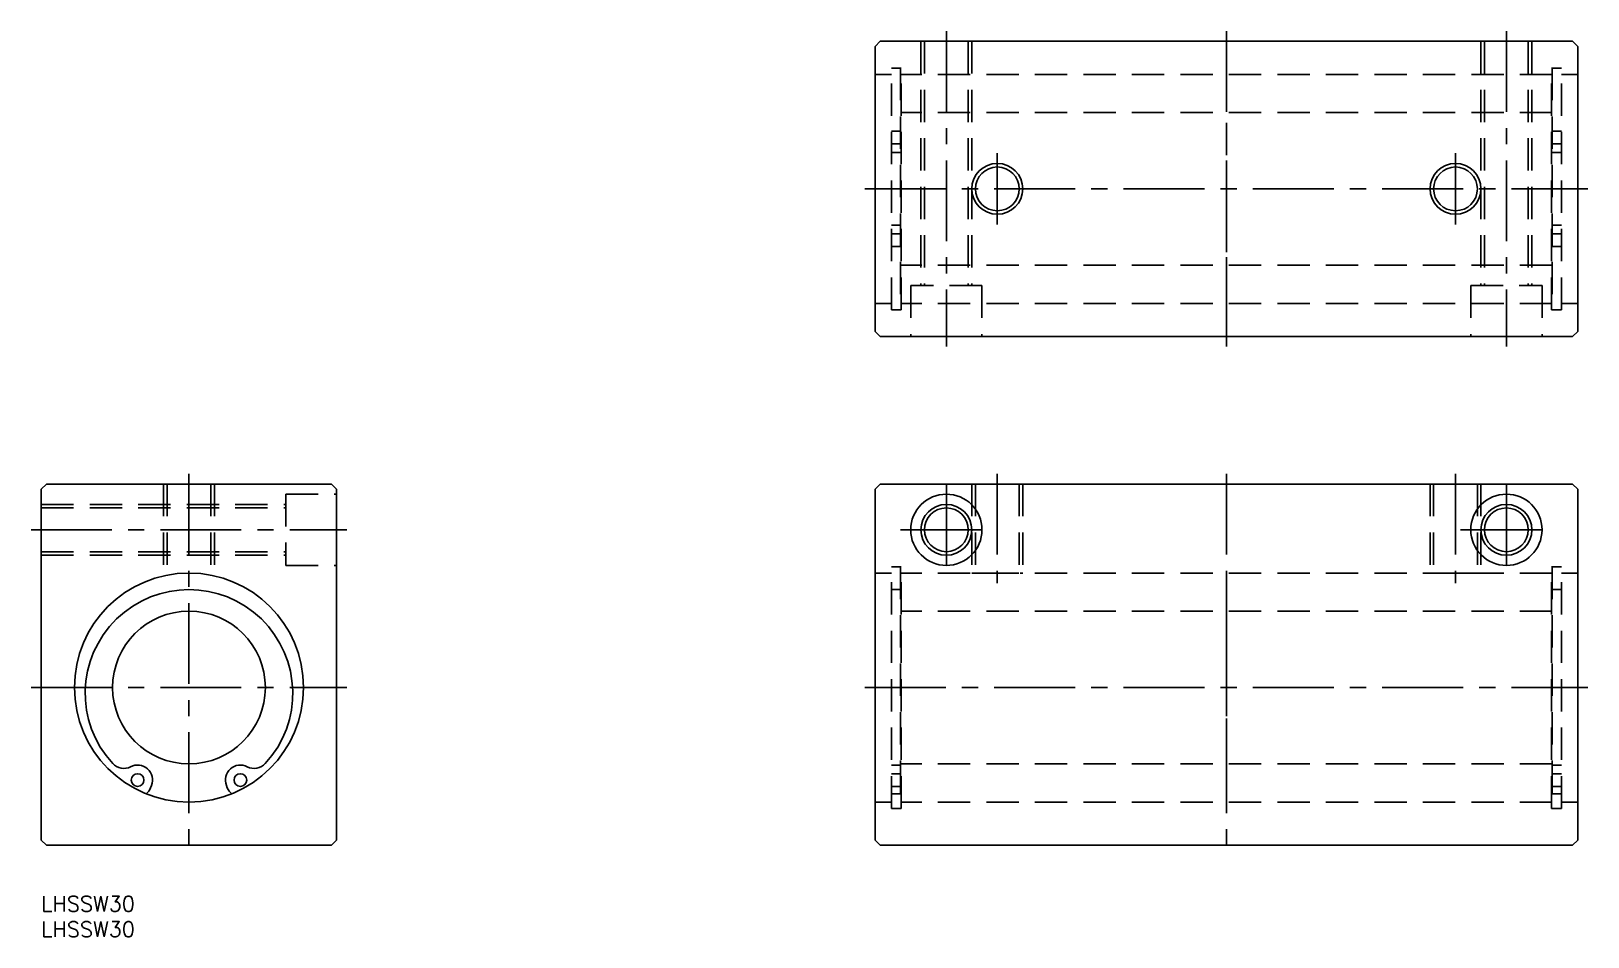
# Model space of a CAD drawing. Extents: x -2 to 304, y -8 to 170.
import ezdxf

# ---------------------------------------------------------------- set-up
doc = ezdxf.new("R2010")
doc.units = 0
doc.header["$LTSCALE"] = 0.5
doc.linetypes.add('CENTER', pattern=[50.8, 31.75, -6.35, 6.35, -6.35])
doc.linetypes.add('DASHED', pattern=[19.05, 12.7, -6.35])
for name, color, linetype in [('MSM_CENTER', 1, 'CENTER'), ('MSM_CONTINUOUS', 7, 'CONTINUOUS'), ('MSM_DASHED', 4, 'DASHED'), ('MSM_NARROW', 5, 'CONTINUOUS'), ('MSM_PART_NUMBER', 7, 'CONTINUOUS')]:
    doc.layers.add(name, color=color, linetype=linetype)
doc.styles.get("Standard").update_dxf_attribs({"font": 'txt.shx', "height": 3, "bigfont": 'bigfont.shx'})

# ---------------------------------------------------------------- blocks, each defined once
blk = doc.blocks.new('*U13')
at = {"layer": 'MSM_PART_NUMBER'}
blk.add_text('LHSSW30', height=3, dxfattribs=at).set_placement((0, -3))
blk = doc.blocks.new('*U14')
at = {"layer": 'MSM_PART_NUMBER'}
blk.add_text('LHSSW30', height=3, dxfattribs=at).set_placement((0, -8))

msp = doc.modelspace()

# ---------------------------------------------------------------- linework, layer by layer
at = {"layer": 'MSM_CENTER'}
for p, q in [((177.75, 170), (177.75, 108)), ((232.75, 170), (232.75, 108)), ((287.75, 170), (287.75, 108)), ((187.75, 146), (187.75, 132)), ((277.75, 146), (277.75, 132)), ((161.75, 139), (303.75, 139)), ((29, 83), (29, 8)), ((187.75, 83), (187.75, 61.5)), ((232.75, 83), (232.75, 8)), ((277.75, 83), (277.75, 61.5)), ((177.75, 81), (177.75, 63)), ((287.75, 81), (287.75, 63.5)), ((-2, 72), (60, 72)), ((168.75, 72), (186.75, 72)), ((278.75, 72), (296.75, 72)), ((-2, 41), (60, 41)), ((161.75, 41), (303.75, 41))]:
    msp.add_line(p, q, dxfattribs=at)
at = {"layer": 'MSM_CONTINUOUS'}
for p, q in [((163.75, 167), (164.75, 168)), ((163.75, 167), (163.75, 111)), ((300.75, 168), (164.75, 168)), ((300.75, 168), (301.75, 167)), ((301.75, 111), (301.75, 167)), ((163.75, 111), (164.75, 110)), ((300.75, 110), (301.75, 111)), ((164.75, 110), (300.75, 110)), ((1, 81), (0, 80)), ((0, 80), (0, 11)), ((1, 81), (57, 81)), ((57, 81), (58, 80)), ((58, 80), (58, 11)), ((164.75, 81), (163.75, 80)), ((163.75, 80), (163.75, 11)), ((164.75, 81), (300.75, 81)), ((300.75, 81), (301.75, 80)), ((301.75, 80), (301.75, 11)), ((24.7, 76.52), (24.7, 76.52)), ((24.7, 72.04), (24.7, 72.04)), ((21.47, 21.29), (21.66, 21.76)), ((36.34, 21.76), (36.53, 21.29)), ((0, 11), (1, 10)), ((1, 10), (57, 10)), ((58, 11), (57, 10)), ((164.75, 10), (163.75, 11)), ((164.75, 10), (300.75, 10)), ((301.75, 11), (300.75, 10))]:
    msp.add_line(p, q, dxfattribs=at)
for centre, radius in [((187.75, 139), 4.3), ((277.75, 139), 4.3), ((177.75, 72), 7), ((287.75, 72), 7), ((177.75, 72), 4.3), ((287.75, 72), 4.3), ((29, 41), 22.5), ((29, 41), 15), ((18.9, 22.82), 1.25), ((39.1, 22.82), 1.25)]:
    msp.add_circle(centre, radius, dxfattribs=at)
for centre, radius, start, end in [((29, 39.87), 20.38, 317.3049, 222.6951), ((16.19, 28.06), 2.95, 222.6951, 297.3094), ((18.9, 22.82), 2.95, 339.1033, 117.3094), ((39.1, 22.82), 2.95, 62.6906, 200.8967), ((41.81, 28.06), 2.95, 242.6906, 317.3049), ((19.14, 22.18), 2.5, 305.2253, 339.1033), ((38.86, 22.18), 2.5, 200.8967, 234.7747)]:
    msp.add_arc(centre, radius, start, end, dxfattribs=at)
at = {"layer": 'MSM_DASHED'}
for p, q in [((172.75, 168), (172.75, 120)), ((173.45, 168), (173.45, 120)), ((182.05, 168), (182.05, 120)), ((182.75, 168), (182.75, 120)), ((282.75, 168), (282.75, 120)), ((283.45, 168), (283.45, 120)), ((292.05, 168), (292.05, 120)), ((292.75, 168), (292.75, 120)), ((166.95, 115.25), (166.95, 162.75)), ((168.9, 162.75), (166.95, 162.75)), ((168.75, 162.75), (168.75, 115.25)), ((168.9, 115.25), (168.9, 162.75)), ((296.6, 115.25), (296.6, 162.75)), ((296.6, 162.75), (298.55, 162.75)), ((296.75, 162.75), (296.75, 115.25)), ((298.55, 115.25), (298.55, 162.75)), ((163.75, 161.5), (166.95, 161.5)), ((296.75, 161.5), (168.75, 161.5)), ((232.75, 161.5), (232.75, 116.5)), ((301.75, 161.5), (298.55, 161.5)), ((296.75, 154), (168.75, 154)), ((166.95, 150.35), (168.75, 150.35)), ((298.55, 150.35), (296.75, 150.35)), ((166.95, 147.85), (168.75, 147.85)), ((298.55, 147.85), (296.75, 147.85)), ((166.95, 146.15), (168.75, 146.15)), ((298.55, 146.15), (296.75, 146.15)), ((166.95, 131.85), (168.75, 131.85)), ((298.55, 131.85), (296.75, 131.85)), ((166.95, 130.15), (168.75, 130.15)), ((298.55, 130.15), (296.75, 130.15)), ((166.95, 127.65), (168.75, 127.65)), ((298.55, 127.65), (296.75, 127.65)), ((296.75, 124), (168.75, 124)), ((170.75, 120), (170.75, 110)), ((184.75, 120), (170.75, 120)), ((184.75, 120), (184.75, 110)), ((280.75, 120), (294.75, 120)), ((280.75, 120), (280.75, 110)), ((294.75, 120), (294.75, 110)), ((163.75, 116.5), (166.95, 116.5)), ((296.75, 116.5), (168.75, 116.5)), ((301.75, 116.5), (298.55, 116.5)), ((166.95, 115.25), (168.9, 115.25)), ((298.55, 115.25), (296.6, 115.25)), ((24, 81), (24, 62.94)), ((24.7, 81), (24.7, 63.09)), ((33.3, 81), (33.3, 63.09)), ((34, 81), (34, 62.94)), ((182.75, 81), (182.75, 63.5)), ((183.45, 81), (183.45, 63.5)), ((192.05, 81), (192.05, 63.5)), ((192.75, 81), (192.75, 63.5)), ((272.75, 81), (272.75, 63.5)), ((273.45, 81), (273.45, 63.5)), ((282.05, 81), (282.05, 63.5)), ((282.75, 81), (282.75, 63.5)), ((0, 77), (48, 77)), ((48, 79), (58, 79)), ((48, 79), (48, 65)), ((0, 76.3), (48, 76.3)), ((0, 67.7), (48, 67.7)), ((0, 67), (48, 67)), ((48, 65), (58, 65)), ((166.95, 17.25), (166.95, 64.75)), ((168.9, 64.75), (166.95, 64.75)), ((168.75, 64.75), (168.75, 18.5)), ((168.9, 17.25), (168.9, 64.75)), ((296.6, 17.25), (296.6, 64.75)), ((296.6, 64.75), (298.55, 64.75)), ((296.75, 64.75), (296.75, 18.5)), ((298.55, 17.25), (298.55, 64.75)), ((163.75, 63.5), (166.95, 63.5)), ((296.75, 63.5), (168.75, 63.5)), ((182.75, 63.5), (192.75, 63.5)), ((232.75, 63.5), (232.75, 18.5)), ((282.75, 63.5), (272.75, 63.5)), ((301.75, 63.5), (298.55, 63.5)), ((168.75, 60.25), (166.95, 60.25)), ((296.75, 60.25), (298.55, 60.25)), ((296.75, 56), (168.75, 56)), ((168.75, 25.77), (166.95, 25.77)), ((296.75, 26), (168.75, 26)), ((296.75, 25.77), (298.55, 25.77)), ((168.75, 24.07), (166.95, 24.07)), ((166.95, 21.57), (168.75, 21.57)), ((296.75, 24.07), (298.55, 24.07)), ((298.55, 21.57), (296.75, 21.57)), ((163.75, 18.5), (166.95, 18.5)), ((168.75, 20.14), (166.95, 20.14)), ((296.75, 18.5), (168.75, 18.5)), ((296.75, 20.14), (298.55, 20.14)), ((301.75, 18.5), (298.55, 18.5)), ((166.95, 17.25), (168.9, 17.25)), ((298.55, 17.25), (296.6, 17.25))]:
    msp.add_line(p, q, dxfattribs=at)
at = {"layer": 'MSM_NARROW'}
for centre in [(187.75, 139), (277.75, 139), (177.75, 72), (287.75, 72)]:
    msp.add_circle(centre, 5, dxfattribs=at)

# ---------------------------------------------------------------- block references
at = {"layer": 'MSM_CONTINUOUS'}
for name in ['*U13', '*U14']:
    msp.add_blockref(name, (0, 0), dxfattribs=at)

doc.saveas('drawing.dxf')
